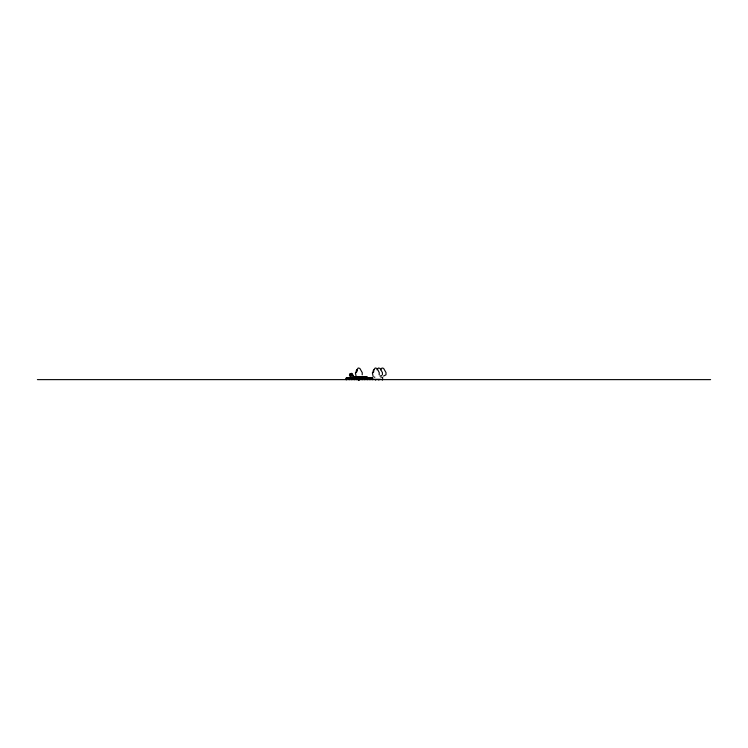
<?xml version="1.0" encoding="UTF-8"?>
<svg xmlns="http://www.w3.org/2000/svg" width="748" height="748" viewBox="0 0 748 748"><rect width="100%" height="100%" fill="white"/><g stroke="black" fill="none" stroke-linecap="round" stroke-linejoin="round"><path stroke-width="1.12" d="M362.21 374.832L362.247 372.635L359.835 368.399L358.227 367.969L356.357 370.466L356.646 372.13L357.273 369.736L356.375 370.821L356.403 372.644M379.189 374.832L379.236 372.635L378.161 370.512L376.824 368.399L375.216 367.969L373.336 370.466L373.635 372.13L373.561 371.419L372.382 372.85L373.13 376.515M382.396 374.832L382.443 372.635L380.031 368.399L378.423 367.969L376.992 369.793M373.561 371.419L373.392 372.644L373.364 370.821L374.252 369.736M351.036 374.505L351.925 373.551L351.261 375.44L351.607 373.336L351.074 373.448L351.233 375.356C351.625 372.99 350.934 374.729 350.073 375.3L350.531 376.478L350.756 375.234L351.242 375.627L350.475 374.084L351.27 375.431L350.924 374.355M380.573 369.793L382.004 367.969L383.621 368.399L386.024 372.635L385.987 374.832L383.518 376.057M356.572 371.419L355.394 372.85L356.151 376.515M379.937 376.057L381.686 375.571M375.515 380.031L375.702 380.031M378.722 380.031L378.918 380.031M382.303 380.031L382.499 380.031M354.262 377.244L354.795 377.244M354.991 377.244L355.524 377.244M355.721 377.244L356.244 377.244M358.329 377.244L358.862 377.244M359.059 377.244L359.592 377.244M359.76 377.244L360.302 377.244M349.531 377.918L349.157 379.629M358.049 377.805L357.572 378.208M369.652 377.918L370.017 379.629M346.268 378.03L372.607 377.955M346.268 378.189L372.607 378.245M346.268 378.301L372.607 378.357M346.268 378.423L372.607 378.479M373.28 379.301L381.34 379.301M37.4 379.629L710.6 379.629M380.807 377.123L381.667 377.198M374.019 377.123L374.87 377.198M382.621 377.282L382.667 378.797M372.607 379.629L372.429 377.918L372.513 379.629M369.849 377.918L369.849 379.629M367.427 379.629L367.427 377.918L367.259 379.629M366.165 376.908L356.048 376.927M364.846 379.629L364.846 377.918L364.669 379.629M362.256 379.629L362.256 377.918L362.088 379.629M359.676 379.629L359.676 377.918L359.498 379.629M358.049 378.208L357.993 377.291L357.6 378.179M357.086 379.629L357.086 377.918L356.918 379.629M355.627 376.908L353.935 376.908M354.496 379.629L354.496 377.918L354.328 379.629M351.915 379.629L351.915 377.918L351.738 379.629M349.325 377.918L349.325 379.629M349.559 375.477L349.886 376.16L349.886 375.029L351.223 375.599L350.111 374.935L349.559 375.477M351.289 374.879L351.27 375.533L350.036 374.598L349.4 375.085L350.447 374.683L351.205 375.533L352.028 374.832L351.934 375.842L351.56 374.636L351.981 374.271L352.738 375.085L352.701 374.374L351.289 375.524L351.064 374.823L351.738 376.029L351.635 374.131C353.271 374.281 350.99 373.944 351.289 375.468L351.616 374.524L351.289 374.879M353.028 375.449L352.813 376.3L352.467 375.047L351.298 375.58L351.794 374.991L353.028 375.449M349.924 373.925L350.756 373.766L351.186 375.384L350.662 373.776L349.924 373.925M359.012 380.031L358.423 380.031L359.012 380.031M366.922 376.683L353.785 376.927L366.922 376.683M346.436 377.918L346.268 379.75L346.436 377.918"/></g></svg>
